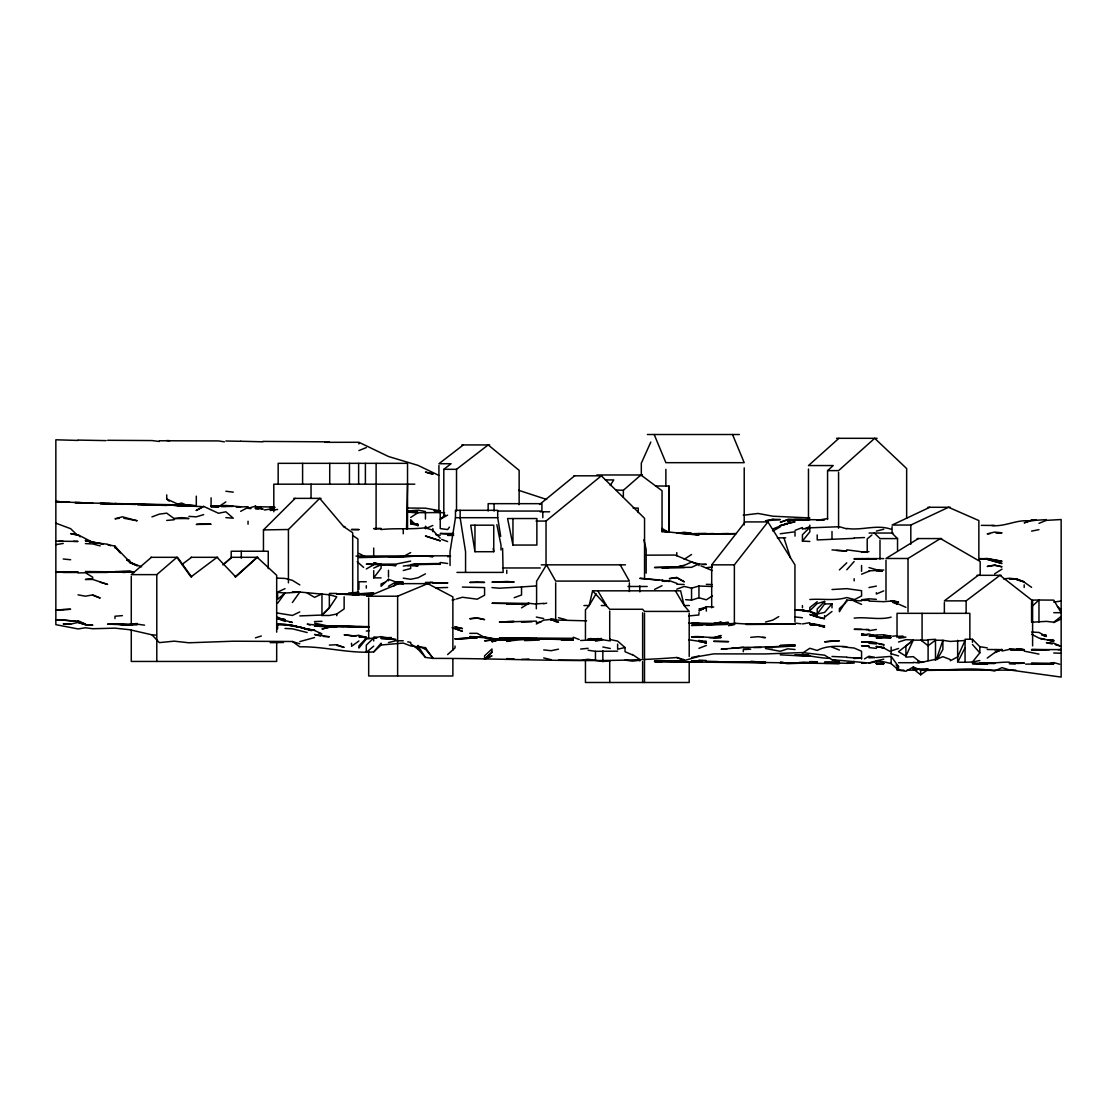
<?xml version="1.0" encoding="UTF-8"?>
<svg xmlns="http://www.w3.org/2000/svg" width="1117" height="1117" viewBox="0 0 1117 1117"><rect width="100%" height="100%" fill="white"/><g stroke="black" fill="none" stroke-linecap="round" stroke-linejoin="round"><path stroke-width="1.5" d="M406.518 529.039L407.537 484.178M500.695 536.411L497.707 517.702L497.707 510.315L455.471 510.315L455.471 517.702L450.039 551.714L450.039 565.509M592.596 590.823L609.714 609.268L642.638 609.268L644.495 611.404L689.203 611.446L684.093 605.526L680.658 590.823L592.582 590.823L589.176 605.54L585.448 609.854L585.448 639.245M936.549 658.918L942.874 640.32L950.274 641.437L965.06 640.502L965.06 662.255L959.14 662.269M650.806 442.067L641.312 463.206L641.312 475.242M965.06 640.502L957.66 656.908L950.274 660.747M928.101 660.552L928.101 640.195L913.315 640.139L898.529 651.658L905.915 656.168L913.315 639.971L905.915 639.664L898.529 642.052M965.06 647.748L957.66 662.269L957.66 640.334M610.245 485.42L613.764 479.919L605.442 479.919M937.135 659.561L942.874 649.466L942.874 640.32L935.487 640.195L928.101 645.724L920.701 639.971M596.101 593.769L589.176 605.54L583.926 605.54M861.57 600.89L846.784 600.094L839.398 611.711L839.398 608.556L845.555 602.943M394.036 585.936L395.879 581.775L403.265 582.222L395.879 581.985L388.493 579.262L381.092 586.313L381.092 583.954L385.533 582.069M292.389 602.51L299.789 592.066L329.347 594.775L336.748 596.799L329.347 607.857L321.961 615.481L329.347 615.481L336.748 614.029L344.134 608.919L344.134 596.771M277.602 603.264L285.003 593.071L277.602 592.317L277.602 599.396L285.003 592.959M817.211 601.7L809.825 607.55L809.825 610.72L817.211 603.529L824.611 601.435L824.611 603.99L817.211 614.001L812.785 613.387M449.467 527.112L447.624 529.57L440.224 528.55L440.224 512.577L418.051 512.689L410.665 517.436M381.092 577.894L373.706 577.852L381.092 568.19L381.092 564.657L395.879 565.607L388.493 564.797L395.879 564.769L388.493 564.867M711.697 607.816L711.697 564.839L745.248 521.918L767.91 521.918L794.941 564.839L794.941 621.583M734.372 623.3L734.372 564.839L767.91 521.918M809.825 541.466L802.439 541.089L809.825 531.887L809.825 527.406L802.439 529.095L802.439 527.531L795.039 530.366M965.06 662.255L972.446 662.018L979.832 652.845L979.832 646.687L972.446 639.287L965.06 639.245M366.306 638.994L358.92 648.042L358.92 645.863L366.306 638.128L366.306 638.994L373.706 638.002L373.706 640.949M373.706 651.895L381.092 643.197L381.092 645.012L373.706 651.895C348.909 653.78 324.461 646.268 299.789 646.827L292.389 641.493L233.258 641.214L188.899 642.778L174.126 641.158L159.34 642.624L151.94 634.819L129.767 629.737L114.981 628.159L92.809 628.731L85.423 627.782L78.022 628.941L55.85 624.654L55.85 439.791L78.022 440.433M824.611 603.99L831.997 603.822L824.611 612.423L817.211 614.001L809.825 611.362L795.039 609.896L802.439 609.756L808.345 611.739M846.784 569.768L854.17 561.502M824.611 601.435L817.211 609.002L817.211 617.198L809.825 614.518L824.611 618.734L818.691 617.506M263.458 551.24L263.458 529.919L295.153 498.364M263.458 529.919L288.423 529.5L319.713 498.364L343.575 526.568L352.693 532.697L352.693 594.844M809.825 527.406L802.439 534.736L802.439 541.089M373.706 638.002L366.306 645.151L366.306 652.454L373.706 646.115M839.398 569.907L846.784 562.828M491.969 652.272L484.583 659.253L484.583 655.847L491.969 648.991L491.969 652.272L484.583 659.128L491.969 655.861L484.583 659.03M1031.577 606.782L1038.978 600.011L1053.764 600.122L1061.15 612.702L1053.764 612.688M276.681 632.166L276.681 575.325L257.217 557.313L235.743 576.93L217.047 557.313L190.937 576.93L176.919 557.313L156.799 574.627L131.275 574.627L151.395 557.313M447.624 654.562L455.01 647.93L455.01 646.045M838.923 438.311L808.471 465.566L833.24 465.552L827.571 470.62L827.571 519.475M223.889 564.239L231.694 557.313L222.841 564.937M235.087 576.93L257.217 557.313M616.444 490.042L623.356 490.307L640.907 474.976L662.046 490.754L662.046 531.985M445.152 514.979L440.224 519.265L447.624 515.105M913.315 639.971L905.915 646.143L905.915 656.168M871.944 534.987L867.211 538.883L867.211 552.426M539.567 504.507L574.627 475.814M536.02 521.053L546.031 521.053L601.323 475.814L644.551 518.316L644.551 578.941M913.315 666.989L913.315 668.985L920.701 674.808L928.101 669.432L920.701 670.172L913.315 666.989L905.915 671.275L898.529 670.158L891.143 663.582L883.742 661.795L876.356 660.831L868.956 662.995L831.997 659.686L824.611 655.19L802.439 652.579L765.48 653.934L713.735 653.878L698.949 656.405L684.163 660.594L676.776 657.508C595.808 663.889 514.113 658.234 432.837 658.402L425.451 647.637L410.665 645.933L403.265 643.057L381.092 645.012M641.661 475.479L642.317 474.976L596.855 474.976M1061.15 616.416L1053.764 622.211L1046.364 621.373L1031.577 622.239L1031.577 601.798M831.997 611.474L824.611 617.198L824.611 615.621M463.332 444.929L438.925 463.723L451.073 463.723L443.812 469.308L443.812 516.222M443.812 469.308L456.518 469.308L488.185 444.929L519.14 470.355L519.14 504.675M978.213 575.311L944.368 600.862L966.135 600.862L999.98 575.311L1032.597 600.764L1032.597 645.863M181.917 564.532L191.538 557.313M987.233 658.108L994.619 652.663L1002.019 649.647L987.233 649.494M351.52 646.31L358.92 640.976M218.471 506.909L225.857 501.896M802.439 653.222L809.825 648.265L817.211 650.457C826.133 645.71 836.912 645.975 846.784 646.785L842.344 646.631M684.163 559.38L691.549 554.493M712.492 595.766L706.335 599.815L698.949 597.777L691.549 600.136L685.643 599.675M994.619 573.845L1002.019 569.111M521.541 607.857L528.927 603.292L536.328 604.157L536.328 608.779M918.397 538.562L885.99 558.486L908.023 558.486L940.444 538.562L980.181 561.53L980.181 575.367M864.53 658.89L868.956 656.237L874.876 657.452M778.772 616.598L772.866 620.089L765.48 622.043M388.493 586.243L395.879 581.985M366.306 568.958L373.706 564.755M772.866 531.064L780.252 526.847M713.735 607.034L706.335 606.685L698.949 610.873L706.335 607.313L698.949 609.058L703.375 608.933M203.685 506.406L196.299 510.427L203.685 506.406L218.471 513.262L225.857 511.795L233.258 518.19L225.857 517.618M358.92 557.62L403.265 556.587L410.665 552.594M805.385 528.802L809.825 526.428L809.825 525.158M425.451 573.845L418.051 577.768L410.665 579.262L403.265 578.159M240.644 511.321L248.044 507.439L248.044 508.333L250.99 508.612M536.328 624.012L543.714 620.172L551.114 619.363L558.5 622.281L554.06 621.122M854.17 599.787L861.57 595.947L861.57 590.698L846.784 588.659L831.997 589.525M654.59 589.399L661.99 585.727M1053.764 622.602L1061.15 618.958M299.789 611.921L292.389 615.453L277.602 613.051M929.777 507.286L892.064 525.06L910.816 525.046L948.515 507.286L978.855 520.564L978.855 560.245M277.602 592.08L285.003 588.659M373.706 568.092L381.092 564.713L385.533 564.811M772.866 528.969L787.653 523.049L795.039 521.821L789.133 523.342M684.163 565.411L676.776 567.045L654.59 567.506L676.776 567.045L684.163 565.411L691.549 562.046L698.949 563.945L706.335 564.336L703.375 564.644M425.451 528.704L432.837 525.479M994.619 652.565L1002.019 649.354M883.742 590.879L876.356 594.021L876.356 592.694M935.487 659.784L942.874 656.67L950.274 659.533M398.797 583.646L368.68 596.213L397.624 596.213L427.727 583.646L452.874 596.869L452.874 650.178M358.92 450.57L366.306 447.596M1038.978 523.328L1046.364 520.368L1061.15 519.531L1061.15 677.097L1009.405 669.921L1002.019 667.645L994.619 671.01C969.933 666.444 945.638 671.345 920.701 670.172L920.701 674.808M861.57 574.194L868.956 571.248M698.949 648.307L706.335 645.472M151.94 516.892L159.34 514.127L166.726 513.15L174.126 518.595L188.899 518.539L181.512 517.618L174.126 518.595L174.126 519.768L166.726 520.438M514.155 597.721L521.541 594.998L521.541 586.928L536.328 585.936M676.776 589.176L684.163 586.453L691.549 588.128L698.949 586.034L712.255 586.509M809.825 519.824L787.653 519.6L780.252 522.281L787.653 519.838L808.345 519.894M898.529 648.474L891.143 650.918L891.143 647.036M1031.577 520.508L1024.191 522.882L1031.577 520.047L1036.017 519.991M177.072 504.423L181.512 503.027L187.433 505.484M255.43 637.835L261.35 635.992M795.039 624.277L746.254 624.068L750.694 624.277L735.908 623.342L728.507 625.604L734.428 624.585M203.685 514.602L196.299 516.836L188.899 516.375M512.675 639.846L499.369 639.552L491.969 641.744L499.369 639.594L512.675 639.734M905.915 657.131L913.315 656.656L920.701 662.507L935.487 659.351M248.044 508.333L255.43 506.169L262.83 509.24M410.665 561.097L395.879 564.113L366.306 564.197L385.533 564.937M299.789 641.605L314.561 637.542M456.49 598.963L462.41 597.26L477.182 599.187L484.583 595.221L484.583 587.598L462.41 587.067M1047.844 664.196L1053.764 662.576L1059.67 664.238M403.265 570.48L410.665 568.525L410.665 566.989M834.957 662.94L846.784 663.303L854.17 661.362M514.155 639.538L506.755 641.409C528.467 637.961 551.156 639.133 573.286 640.055L561.46 640.083L573.286 639.873M388.493 642.568L395.879 640.725L403.265 640.795M640.264 475.479L642.317 474.976M876.356 531.092L883.742 529.263M135.688 623.551L129.767 624.989L107.595 624.11L137.168 624.138L144.554 625.171M329.347 627.237L321.961 629.011L329.347 627.14L336.748 627.098L332.308 627.182M891.143 617.143C879.079 620.326 866.527 616.668 854.17 618.134M972.446 662.758C984.901 664.992 997.132 661.92 1009.405 662.144M452.05 600.052L455.01 599.382M876.356 660.831L883.742 659.184M588.073 639.106L591.019 638.449M625.031 650.694L625.031 647.553L617.631 649.2L617.631 644.132M809.825 519.349L795.039 519.642L787.653 521.248L795.039 519.419L802.439 519.642L787.653 519.461M1002.019 651.002L1009.405 649.424L1024.191 650.206M558.5 649.186L551.114 650.708L543.714 649.899M602.845 639.496L588.073 639.608L598.419 638.547M691.549 657.522L698.949 656M972.446 662.018L979.832 660.524M1031.577 531.12L1038.978 529.64M447.624 556.713L450.584 556.14M403.265 566.068L418.051 564.071L440.224 564.322M543.714 603.725L546.674 603.138M868.956 587.556L876.356 586.104M827.571 518.525L817.211 520.368L824.611 519.698L817.211 520.061M595.459 641.172L602.845 639.804L610.245 640.907M678.242 533.27L684.163 532.237L691.549 533.409L676.776 533.158L691.549 533.633L698.949 535.197L661.99 531.287L667.896 532.278L661.99 530.24L667.896 532.097M528.927 603.292L521.541 604.548L525.981 604.143M676.776 577.405L669.376 578.648L676.776 577.615L684.163 581.748L676.776 577.615M802.439 623.928L809.825 622.7M868.956 630.7L876.356 629.471M868.956 662.995L876.356 661.781M129.767 624.459L132.728 623.97M871.916 635.14L883.742 634.763L889.663 636.02M55.85 544.607L63.236 543.476M264.296 509.994L270.216 509.101M647.204 586.481L627.977 586.467M898.529 670.158L898.529 666.598L891.143 656.377L876.356 657.536M1053.764 602.091L1061.15 601.016M299.789 592.066L285.003 593.071M496.409 639.846L484.583 640.823L506.755 637.751L512.675 639.566M731.467 648.363L743.294 647.343L721.121 649.214L727.041 648.865M351.52 636.257L358.92 635.294L366.306 637.43L358.92 636.732L366.306 637.29M351.52 593.239L358.92 592.303L348.574 593.029M277.602 509.464L270.216 510.399L274.656 510.12M698.949 614.964L688.603 615.956M861.57 599.731L868.956 598.796L876.356 599.34M336.748 593.839L366.306 594.244L373.706 593.336L366.306 594.23L336.748 593.923M366.306 594.244L373.706 593.336L351.52 594.076L373.706 593.085M706.335 567.715L712.255 566.989M92.809 578.578L85.423 579.472L92.809 579.472L107.595 584.4L100.195 582.236M521.541 586.928L499.369 588.212L491.969 587.584M366.306 631.077L369.266 630.742M639.818 660.273L632.417 661.138L625.031 660.077M824.611 663.372L839.398 663.442C819.864 663.652 799.995 662.716 780.252 662.842M407.705 511.014L418.051 510.134L425.451 511.502M381.092 529.542C395.837 527.964 410.819 529.626 425.451 527.755L432.837 530.254M119.421 518.302L114.981 518.791L122.381 516.808L137.168 520.759L123.861 518.26M868.956 570.857L883.742 570.005M536.328 621.108L499.369 622.057L514.155 621.443L506.755 621.597M1003.499 578.899L1009.405 578.257L1016.805 579.053L1024.191 581.817L1016.805 579.918M558.5 660.161L580.672 660.301L588.073 659.281L602.845 661.487L610.245 660.733M324.921 442.332L358.92 442.276L388.493 456.504L418.051 465.384L438.758 475.367M854.17 537.961L864.53 537.556M114.981 571.681L129.767 570.899L134.208 572.504M780.252 533.772L795.039 531.776L795.039 536.132M580.672 649.047L588.073 648.307M580.672 640.502L599.899 639.455L588.073 639.399L595.459 638.812L601.379 639.441L588.073 639.469L595.459 639.161M1025.671 664.126L1053.764 663.889L1031.577 663.638L1036.017 664.112M854.17 538.338L817.211 539.93L817.211 534.931M883.742 636.495L891.143 635.824M750.694 637.346L758.08 636.69L765.48 637.612L762.52 637.458M861.57 663.358L866.01 662.967M990.193 533.605L987.233 533.87L994.619 532.083L1002.019 532.823L996.099 533.144M892.609 636.201L897.049 635.81M369.266 626.609L314.561 626.023L321.961 626.553L329.347 626.511L307.175 624.152L310.135 624.962M496.409 639.692L491.969 640.069L496.409 640.027M905.915 637.095L898.529 637.723L904.435 637.556M248.044 506.699L236.218 507.076M1036.017 520.201L1031.577 520.564L1046.364 519.614M122.381 615.635L114.981 616.235L114.981 618.595M407.705 565.719L418.051 565.9L410.665 564.616L418.051 564.141L440.224 564.127L410.665 564.783L418.051 563.862L440.224 563.485M477.182 618.19L469.796 618.748L477.182 617.771L484.583 619.628L478.662 618.483M735.908 533.717L698.949 534.261L735.908 533.577M701.909 661.809L684.163 661.92L698.949 661.487M123.861 504.284L129.767 503.865L100.195 503.697M78.022 572.099L55.85 572.253L78.022 572.379M531.887 621.82L521.541 622.127M455.01 638.812L477.182 637.933L455.01 638.896L469.796 638.212M256.91 506.755L274.656 507.02M871.916 559.045L876.356 558.863L854.17 559.128L876.356 558.765L854.17 558.695L883.742 558.598M536.328 603.878L543.714 603.389M1002.019 649.759L994.619 649.675M679.722 533.354L691.549 533.828L687.123 533.884M588.073 650.22L595.459 651.337L617.631 651.169M830.517 658.332C821.093 658.402 811.975 655.833 802.439 655.232L809.825 656.251L780.252 654.855M521.541 659.393L528.927 658.974M743.294 515.244L758.08 513.457L772.866 516.208L809.825 517.939M928.101 639.734L935.487 639.315M809.825 527.824L839.398 526.721L846.784 528.872M1058.19 649.745L1061.15 649.591L1031.577 649.577L1049.324 649.787M329.347 645.095L336.748 644.718L344.134 647.399L336.748 645.375M750.694 649.186L743.294 649.563L743.294 651.742M407.705 508.04L425.451 508.179L440.224 510.832L434.318 510.762M854.17 658.471L861.57 658.108L854.17 657.69M868.956 551.63L861.57 551.98L867.476 552.161M979.832 558.821L987.233 558.486L1002.019 561.293L987.233 558.723L979.832 558.947M536.328 622.434L540.754 622.225M979.832 663.233L994.619 663.33M1053.764 663.303L1031.577 663.065M78.022 572.337L63.236 572.449M684.163 567.673L661.99 568.134L667.896 568.106M701.909 625.283L691.549 625.492M1016.805 663.512L1024.191 663.191L1009.405 663.149L1024.191 663.219M991.673 525.521C1004.937 527.126 1017.182 519 1030.097 521.081M808.345 655.12L795.039 655.274L809.825 655.679L795.039 654.953M283.523 642.498L270.216 642.652M435.798 587.807L447.624 587.5M709.295 624.975L727.041 624.487M898.529 636.285L902.969 636.118M868.956 657.829L874.876 657.592M314.561 621.583L321.961 621.303M829.037 662.953L824.611 663.107L839.398 663.47M86.903 572.476L107.595 572.462M336.748 594.23L351.52 594.258M525.981 603.808L506.755 604.088L528.927 603.641L491.969 603.264L528.927 603.613M159.34 440.754L218.471 440.922L224.391 441.829M381.092 528.55L373.706 528.634L381.092 528.578M809.825 662.884L787.653 663.707L780.252 662.563M846.784 663.303L854.17 663.093M78.022 572.965L85.423 572.756L92.809 577.266M913.315 668.985L928.101 668.929M861.57 599.983L866.01 599.927M824.611 662.255L839.398 662.339L824.611 662.311M706.335 533.717L713.735 533.549M55.85 572.337L63.236 572.169L55.85 571.653M868.956 558.626L861.57 558.807L876.356 558.668M1009.405 648.921L1024.191 649.633L1010.885 650.15M735.908 623.398L691.549 625.38M586.593 620.843L551.114 619.921M240.644 441.243L262.83 441.801M750.694 661.753L728.507 661.906L743.294 662.06L732.947 661.822M407.705 512.075L418.051 512.424L407.705 511.698M721.121 533.661L728.507 533.521M336.748 594.104L344.134 593.979M1031.577 600.136L1038.978 600.011L1038.978 622.015M753.64 647.567L761.04 647.469M684.163 661.082L654.59 660.985M453.53 533.493L440.224 533.493L453.53 534.485M429.877 582.515L432.837 582.474L425.451 582.39M292.389 591.954L299.789 591.856M894.089 600.82L883.742 601.672L868.956 601.086M746.254 624.501L795.039 624.068M765.48 662.912L654.59 661.543L684.163 661.711L663.47 660.719M270.216 509.645L274.656 509.589M137.168 624.85L129.767 624.948L137.168 623.523L129.767 624.85L114.981 623.914L126.807 624.989M573.286 638.407L536.328 638.407L573.286 638.659M122.381 571.611L129.767 572.099L100.195 571.792L134.208 572.113M524.501 640.6L539.288 640.097M976.886 663.707L987.233 663.68L972.446 663.666L987.233 663.945L976.886 663.652M135.688 504.465L100.195 503.404L196.299 505.694M514.155 603.85L521.541 603.794M122.381 571.988L85.423 571.513M698.949 623.37L691.549 623.412L713.735 623.593L728.507 622.42L713.735 623.621L688.603 623.174M107.595 440.293L151.94 440.559L159.34 441.48M221.431 506.56L233.258 506.392M684.163 567.38L691.549 567.324L698.949 563.945L698.949 565.677M868.956 600.318L861.57 600.234L866.01 600.374M876.356 663.833L883.742 663.805M225.857 441.006L240.644 441.313M356.016 556.084L450.235 555.791M645.64 555.163L675.296 555.065L697.776 564.504M817.211 662.646L799.479 662.395M913.315 662.73L898.529 662.702M262.83 441.397L329.347 441.857M817.211 662.87L802.439 662.437M806.865 662.94L817.211 663.037L803.905 662.94L817.211 663.289M647.371 434.513L739.37 434.513M836.521 438.311L877.096 438.311M461.852 444.929L489.679 444.929M827.571 470.62L838.574 470.62L874.695 438.311L906.655 468.54L906.655 518.344M573.887 475.814L602.063 475.814M414.77 484.178L273.805 484.178L273.805 511.781M655.567 486.021L669.097 486.021L669.097 530.421M293.827 498.364L321.04 498.364M927.934 507.286L950.358 507.286M633.13 508.095L638.24 508.095L638.24 512.535M497.512 511.055L541.913 511.055L541.913 503.669L488.157 503.669L488.157 511.055M540.056 511.795L549.648 511.795M455.471 517.702L497.707 517.702M343.575 526.568L344.902 526.568M869.096 533.032L893.069 533.032M777.348 537.849L785.656 537.849M917.183 538.562L941.659 538.562M897.537 550.513L897.537 538.589L879.987 538.589L874.318 533.032M512.954 545.054L536.872 545.054L536.872 518.539L507.565 518.539L512.954 545.054L512.954 518.539M474.962 551.714L493.742 551.714L493.742 525.185L470.718 525.185L474.962 551.714L474.962 525.185M150.753 557.313L177.561 557.313L191.593 576.93M190.895 557.313L217.703 557.313M231.051 557.313L257.859 557.313M541.27 564.839L625.408 564.839M711.697 564.839L734.372 564.839M502.72 567.967L540.293 567.967M456.937 572.407L503.139 572.407L502.594 548.307M977.054 575.311L1001.139 575.311M396.828 583.646L429.682 583.646M601.253 605.54L606.489 605.54L597.832 590.823M689.329 605.526L684.093 605.526L675.422 590.823M469.796 633.339L477.182 633.339L484.583 637.43L490.489 638.421L486.063 638.282M802.439 662.87L817.211 663.065M903.862 670.144L897.035 670.144L897.035 666.695M907.046 670.144L917.071 670.144M925.49 670.144L1015.856 670.144M177.072 505.708L196.299 506.127L174.126 504.856L196.299 505.819L188.899 505.079L75.062 502.72M188.899 505.75L196.299 505.861L151.94 504.744M240.644 506.755L225.857 505.47L211.085 506.378L218.471 506.587M256.91 507.327L261.35 507.537M329.347 593.42L336.748 593.448M358.92 626.623L369.266 626.874L344.134 626.372L369.266 627.195M669.376 661.292L684.163 661.376L654.59 661.208M831.997 662.94L839.398 662.967L824.611 662.772M994.619 525.451L981.312 525.367M876.356 570.969L882.262 570.996M366.306 581.762L358.92 581.72L358.92 589.427M329.347 626.344L358.92 626.749M691.549 661.278L698.949 661.334L691.549 661.208M876.356 663.372L883.742 663.414M270.216 507.495L274.656 507.551M787.653 519.6L795.039 519.656M864.53 635.294L861.57 635.28L868.956 633.939L874.876 636.034M749.214 647.609L743.294 647.567L795.039 646.101L765.48 647.064L772.866 647.511L768.426 647.441M718.161 661.557L706.335 661.446M758.08 662.186L765.48 662.241L750.694 661.501L765.48 662.088L752.174 661.809M78.022 440.084L106.115 440.601M211.085 506.504L216.991 506.56M58.81 541.312L63.236 541.34M225.857 506.406L211.085 506.113M55.85 541.159L78.022 541.438L73.596 541.326M277.602 624.235L292.389 625.38L299.789 627.293L285.003 624.557L277.602 624.543C290.406 623.118 302.19 628.745 314.561 630.183L308.655 629.597M861.57 629.374L854.17 629.304L868.956 629.639L866.01 629.541M809.825 519.656L817.211 519.754M994.619 663.512L979.832 663.303M706.335 661.571L783.212 662.8M654.59 661.571L661.99 661.669L654.59 661.348M372.226 594.803L358.92 594.467L364.826 594.761M521.541 603.669L525.981 603.752M391.439 637.514L381.092 637.905L388.493 637.975L381.092 636.62L373.706 637.653L376.652 638.002M256.91 507.16L261.35 507.258M783.212 662.395L780.252 662.339L783.212 662.604M181.512 505.959L184.473 506.015M270.216 507.341L274.656 507.439M403.265 556.587L425.451 555.931L432.837 556.671C417.926 554.87 403.349 557.411 388.493 557.174M122.381 572.393L125.327 572.449M407.705 511.963L410.665 512.033M107.595 571.722L114.981 571.89M88.369 503.195L78.022 502.79M818.691 625.702L824.611 625.855L818.691 625.087M831.997 656.475L846.784 657.131M166.726 505.289L137.168 504.493L166.726 505.456M114.981 571.653L122.381 571.848M107.595 503.572L122.381 504.116M299.789 615.914L321.961 615.048L329.347 607.857L329.347 594.775M923.661 662.074L917.741 661.306M191.859 506.21L202.205 506.587M75.062 502.399L92.809 503.208L78.022 502.566M493.449 638.729L499.369 639.133L477.182 637.109M69.156 502.078L55.85 501.589L85.423 502.929M440.224 512.577L444.664 512.731M63.236 501.938L55.85 501.519L67.676 502.078M1053.764 653.012L1061.15 653.263M114.981 624.124L122.381 624.515M277.602 578.145L285.003 578.424L292.389 580.337L299.789 584.903M562.94 619.628L565.886 619.74L558.5 617.701M750.694 662.172L765.48 662.479L747.734 661.836M432.837 657.704L425.451 649.228L418.051 645.961L425.451 657.41L432.837 658.402M706.335 584.331L712.255 584.568M676.776 584.205L684.163 584.512M871.916 635.95L876.356 636.145L871.916 635.643M1009.405 663.819L1015.325 664.07M255.43 506.169L255.43 508.542L262.83 508.863M85.423 543.602L92.809 543.937L100.195 545.92M883.742 635.992L886.703 636.132M691.549 661.418L694.509 661.543M831.997 549.885L846.784 551.002L836.438 550.472M876.356 636.83L883.742 637.179L868.956 635.88L871.916 636.145M369.266 627L366.306 626.86L369.266 627.056M166.726 440.545L169.686 440.684M285.003 628.438L292.389 628.815L307.175 632.515M70.636 624.277L63.236 623.914L70.636 624.124L78.022 622.42L85.423 624.612L92.809 625.143L85.423 624.78L78.022 622.42L78.022 620.717L85.423 624.152L79.502 622.071M323.441 636.481L329.347 636.788L314.561 634.498L320.481 636.02M499.369 639.552L514.155 639.385L499.369 639.594L491.969 641.172L499.369 639.608L512.675 640.167M698.949 660.119L706.335 660.552M709.295 637.653L713.735 637.919L721.121 635.489C711.752 639.846 701.49 635.21 691.549 636.997L703.375 637.221M506.755 658.583L514.155 659.044M279.082 619.139L285.003 619.516L279.082 618.636L285.003 620.284L277.602 617.184M846.784 657.396L854.17 657.899M979.832 558.542L987.233 559.086L1002.019 563.513L987.233 559.477M861.57 558.612L867.476 559.058M151.94 634.819L156.38 635.154M659.03 580.24L639.818 578.327L661.99 580.184L666.416 581.44M551.114 618.874L554.06 619.111M846.784 528.425C861.584 530.84 876.705 524.11 891.143 529.263M270.216 508.961L274.656 509.324M809.825 599.494C822.098 598.558 834.832 601.072 846.784 597.539L854.17 599.466M795.039 649.494L787.653 648.851L780.252 651.295L765.48 648.516M255.43 508.542L258.39 508.821M879.302 644.23L883.742 644.649L883.742 645.961M876.356 643.951L868.956 643.252L876.356 643.085L883.742 644.649M861.57 551.784L846.784 549.843M122.381 504.284L114.981 503.544L122.381 504.381M1041.938 634.903L1046.364 635.35L1041.938 634.847M63.236 559.003L70.636 559.743M846.784 647.302L854.17 648.042L861.57 651.267L861.57 659.086M795.039 623.132L800.959 623.775M795.039 616.933L802.439 617.743M395.879 583.158L403.265 583.968M913.315 662.339L919.221 662.995M1024.191 651.113L1038.978 654.101M664.95 581.468L661.99 580.477L669.376 581.426L661.99 580.686L669.376 580.686L676.776 583.339M809.825 623.663L817.211 624.529L824.611 627.209L818.691 625.366M868.956 647.539L876.356 648.391M688.603 639.734L706.335 642.373L698.949 640.767L706.335 643.21L698.949 640.32M435.798 534.694L440.224 535.225M809.825 624.487L814.265 625.003L809.825 624.431L812.785 624.92M809.825 623.998L817.211 624.906L809.825 623.761M225.857 491.243L233.258 492.15M440.224 562.507L447.624 563.485M78.022 535.322L70.636 533.605L78.022 534.82L92.809 542.373L107.595 544.244L110.555 545.752M452.05 627.74L462.41 631.259L455.01 628.62M285.003 624.612L299.789 627.126L311.615 630.672M882.262 570.787L876.356 569.935L882.262 571.387M92.809 542.359L100.195 543.434L85.423 540.698L92.809 542.164M289.429 621.987L292.389 622.434L277.602 618.581L285.003 621.345M1012.365 579.248L1009.405 578.801L1016.805 579.053L1024.191 582.125L1031.577 587.347M979.832 646.687L987.233 647.86M355.96 636.118L344.134 634.861L354.48 636.062M366.306 637.681L361.88 636.969L369.266 638.449M490.489 638.407L481.622 636.662M407.705 641.856L410.665 642.359L410.665 643.755L418.051 649.228L425.451 657.41M1040.458 638.687L1044.884 639.455M891.143 600.639L898.529 601.993L891.143 600.862L897.049 603.976M319.001 633.339L321.961 633.884L314.561 630.505L307.175 628.941L310.135 630.365M78.022 594.844L85.423 596.199L92.809 594.9L100.195 598.056L92.809 595.291M491.969 638.379L484.583 636.997L469.796 636.592L480.142 637.36M373.706 637.123L376.652 637.681M867.476 635.028L861.57 633.87L866.01 635.042M107.595 544.649L114.981 546.115L120.259 552.915M602.845 646.994L610.245 648.474M536.328 617.059L543.714 618.553M126.807 559.952L129.767 560.566L126.807 559.645M1052.284 643.951L1046.364 642.694L1053.764 643.183L1061.15 646.352L1055.23 644.677M432.837 473.762L425.451 472.086L432.837 474.334M876.356 646.282L883.742 647.958L891.143 651.993L891.143 654.353M661.99 580.575L664.95 581.259M1047.844 639.985L1053.764 641.381L1038.978 638.058L1031.577 634.274M100.195 543.672L103.155 544.384M543.714 657.913L551.114 659.686M831.997 659.686L839.398 661.515M92.809 542.303L85.423 540.377L91.329 542.108M1043.404 635.685L1046.364 636.467L1038.978 632.431L1031.577 632.054M806.865 611.432L802.439 610.203L805.385 611.278M546.674 499.467L518.581 490.293M868.956 567.562L876.356 569.698M891.143 653.724L898.529 655.902M676.776 657.508L684.163 659.728L684.163 660.594M307.175 629.318L299.789 627.112L307.175 629.457M292.389 641.493L299.789 643.797M440.224 540.837L425.451 536.006L440.224 540.74M892.609 602.342L897.049 603.92M441.704 539.441L447.624 541.563M141.594 566.78L129.767 562.591L137.168 565.747M573.286 637.235L579.192 639.51M831.997 647.134L839.398 650.038M700.987 565.844L712.227 570.564M625.031 651.714L632.417 654.883M854.17 601.1L861.57 604.381M166.726 494.915L166.726 499.034L181.512 505.819M55.85 523.175L70.636 528.676L76.794 534.708M897.049 603.725L891.143 600.876L905.915 607.327M358.92 553.446L366.306 557.257M414.882 524.236L410.665 519.754L410.665 521.611L418.051 525.618L410.665 522.826L418.051 524.529L418.051 525.576M307.175 592.987L314.561 597.372L321.961 593.937L321.961 615.481M661.99 528.425L667.896 531.943M896.057 665.006L898.529 666.598M352.693 535.462L357.915 538.98L357.915 591.186M632.417 654.422L639.818 659.519M1057.45 606.601L1061.15 609.659M166.726 499.034L169.198 501.128M410.665 521.611L414.351 524.781M625.031 647.553L617.631 641.088L610.245 639.566L610.245 638.84M357.203 561.739L363.625 567.38M127.31 559.966L129.767 562.13M127.31 560.092L129.767 562.312L137.168 565.537L129.767 561.823L114.981 546.548L119.212 551.742M897.537 538.589L892.064 533.228L892.064 526.693M427.56 528.383L425.451 526.247L425.451 528.453M78.022 534.666L80.131 536.858M432.837 530.366L440.224 538.171M972.446 644.481L979.832 652.845M620.186 564.839L629.388 581.091L555.68 581.091L546.492 564.839L536.593 581.287L536.593 603.892M732.529 434.513L744.215 462.675L665.872 462.675L654.199 434.513M783.925 537.849L790.501 557.997M643.895 539.776L646.157 549.494L646.157 573.147M496.856 524.655L501.002 545.054L501.002 549.969M493.211 548.391L493.742 551.714M1024.191 584.861L1024.191 587.458M972.446 639.287L972.446 642.275M969.863 639.147L969.863 613.331L897.035 613.331L897.035 637.43M966.135 600.862L966.135 613.331M944.368 602.412L944.368 613.331M935.487 640.195L935.487 660.329M922.083 613.331L922.083 640.879M910.816 525.046L910.816 544.216M908.023 558.486L908.023 611.837M891.143 656.377L891.143 663.582M885.99 560.203L885.99 599.787M879.987 540.293L879.987 559.017M861.57 565.523L861.57 571.346M854.17 578.704L854.17 580.91M846.784 600.094L846.784 601.812M838.574 472.365L838.574 528.187M831.997 531.483L831.997 539.302M831.997 603.822L831.997 607.871M808.471 469.042L808.471 519.545M802.439 605.54L802.439 607.76M744.215 467.869L744.215 524.934M706.335 606.685L706.335 611.111M698.949 586.034L698.949 597.777M698.949 612.591L698.949 613.778M691.549 588.128L691.549 600.136M689.203 613.191L689.203 656.503M689.203 661.697L689.203 682.487L585.448 682.487L585.448 660.007M676.776 552.608L676.776 555.833M668.818 486.021L668.818 530.421M665.872 469.349L665.872 486.021M644.495 613.135L644.495 682.487M642.638 612.744L642.638 658.081M642.638 661.571L642.638 682.487M639.818 585.88L639.818 591.884M639.818 659.812L639.818 660.985M629.388 582.837L629.388 591.549M623.356 490.307L623.356 497.233M609.714 611.013L609.714 638.896M609.714 661.571L609.714 682.487M602.845 650.904L602.845 661.487M595.459 651.337L595.459 659.798M555.68 582.837L555.68 619.46M551.114 619.363L551.114 620.354M546.031 521.053L546.031 565.537M542.806 511.795L542.806 517.702M506.755 570.187L506.755 573.384M494.091 503.669L494.091 511.055M465.566 572.407L465.566 551.714L460.134 517.702L460.134 510.315M456.518 469.308L456.518 511.014M452.874 658.779L452.874 675.98L368.68 675.98L368.68 651.7M438.925 465.468L438.925 512.591M432.837 528.536L432.837 531.636M425.451 512.591L425.451 519.056M425.451 647.637L425.451 649.228M418.051 645.417L418.051 649.228M407.537 529.039L407.537 463.332L278.161 463.332L278.161 484.178M403.265 528.816L403.265 533.786M397.624 596.213L397.624 675.98M388.493 570.312L388.493 577.056M388.493 579.262L388.493 580.812M376.122 463.332L376.094 529.039M373.706 548.042L373.706 557.369M373.706 570.633L373.706 577.852M368.68 597.944L368.68 637.821M366.306 585.713L366.306 588.087M365.399 463.332L365.399 484.178M358.92 442.695L358.92 443.952M358.627 463.332L358.627 484.178M351.52 643.252L351.52 644.816M349.439 463.332L349.439 484.178M336.748 614.029L336.748 615.704M329.724 463.332L329.724 484.178M311.043 484.178L311.043 497.987M302.595 463.332L302.595 484.178M288.423 529.5L288.423 582.851M277.602 625.087L277.602 628.843M276.681 642.498L276.681 661.446L131.275 661.446L131.275 630.183M268.248 568.623L268.248 551.24L231.205 551.24L231.205 558.193M248.044 521.22L248.044 524.222M241.3 551.24L241.3 558.193M211.085 497.819L211.085 506.797M196.299 496.157L196.299 506.406M156.799 574.627L156.799 661.446M131.275 576.358L131.275 624.975M114.981 546.115L114.981 548.014M787.653 523.719L780.252 525.604L787.653 523.719M772.866 519.251L765.48 520.801L780.252 519.573L772.866 519.251M994.619 565.048L987.233 566.459L994.619 565.356L1002.019 566.794L994.619 565.048M721.121 622.197L713.735 623.593L721.121 622.197M601.379 638.547L595.459 639.469L601.379 638.533M831.997 641.004L824.611 641.814L839.398 640.767L831.997 641.004M883.742 637.332L876.356 638.128L891.143 637.458L876.356 637.011L891.143 637.584L883.742 637.332M721.121 623.761L706.335 624.626L721.121 623.761M203.685 523.747L196.299 524.432L211.085 524.236L203.685 523.747M506.755 581.51L491.969 582.152L514.155 581.957L506.755 581.51M63.236 609.589L55.85 610.05L70.636 609.254L63.236 609.589M721.121 637.542L713.735 637.807L721.121 637.542M795.039 645.095L780.252 645.5L795.039 645.095M477.182 582.208L469.796 582.418L484.583 582.39L477.182 582.208M790.613 662.94L787.653 663.023L790.613 662.94M63.236 619.781L55.85 619.991L63.236 619.781M868.956 641.786L861.57 641.982L876.356 642.708L868.956 641.786M698.949 533.591L691.549 533.758L706.335 533.563L698.949 533.591M521.541 638.98L514.155 639.161L543.714 638.854L521.541 638.98M528.927 638.268L499.369 638.016L536.328 638.324L528.927 638.268M573.286 639.329L565.886 639.427L573.286 639.385M694.509 661.795L691.549 661.836L694.509 661.753M728.507 641.619L713.735 641.353L728.507 641.619M453.53 535.322L447.624 535.336L453.53 535.35M1046.364 649.801L1031.577 649.689L1046.364 649.801M447.624 582.879L432.837 582.725L447.624 582.879M876.356 558.863L868.956 558.835L876.356 558.877M329.347 626.302L321.961 626.274L314.561 623.146L329.347 626.288L344.134 626.497L329.347 626.302M573.286 639.05L565.886 639.022L573.286 639.078M706.335 641.465L698.949 641.451L706.335 641.465M358.92 529.57L351.52 529.528L358.92 529.57M883.742 663.582L876.356 663.526L883.742 663.582M817.211 661.753L809.825 661.683L817.211 661.753M370.746 595.878L366.306 595.822L370.746 595.919M440.224 510.818L434.318 510.72L440.224 510.832M351.52 594.412L344.134 594.314L358.92 595.054L351.52 594.412M181.512 505.512L174.126 505.373L181.512 505.512M218.471 506.573L211.085 506.378L218.471 506.573M418.051 512.535L410.665 512.326L418.051 512.591M669.376 531.748L666.416 531.664L669.376 531.748M388.493 638.729L381.092 638.449L395.879 639.51L388.493 638.729M809.825 655.679L802.439 655.358L809.825 655.791M78.022 621.527L63.236 620.047L78.022 621.527M868.956 646.184L861.57 645.71L868.956 646.184M418.051 524.432L410.665 523.943L418.051 524.529M883.742 637.179L876.356 636.564L883.742 637.262M1053.764 640.376L1047.844 639.846L1053.764 640.376M809.825 611.362L802.439 610.427L809.825 611.376L817.211 615.397L809.825 611.362M1024.191 649.801L1016.805 648.768L1024.191 649.801M883.742 647.776L876.356 646.659L883.742 647.776M381.092 564.392L373.706 562.898L381.092 564.518M462.41 628.564L455.01 626.916L462.41 628.564"/></g></svg>
